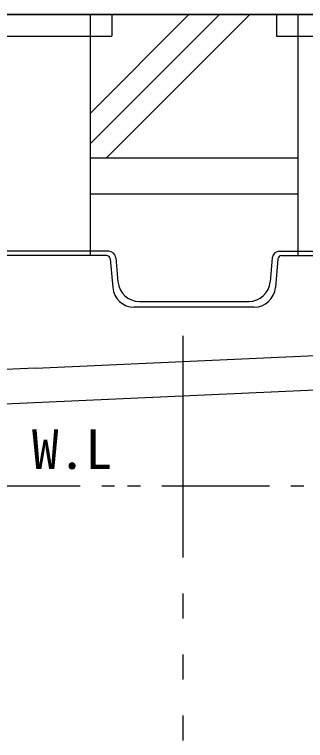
# Model space of a CAD drawing. Units: millimetres, scale not verified. Extents: x -9125 to 8193, y -6841 to 5236.
# Drawn here: x -4300 to -3894, y -3073 to -2061 of the extents above; entities that cross this region are included whole.
import ezdxf
from ezdxf.enums import TextEntityAlignment as Align

# ---------------------------------------------------------------- set-up
doc = ezdxf.new("R2010")
doc.units = ezdxf.units.MM
doc.header["$LTSCALE"] = 30
doc.linetypes.add('DOUBLE_CHAIN1', pattern=[8.8, 5, -1, 0.6, -0.6, 0.6, -1])
for name, color, linetype, lineweight in [('0-1_KIKI', 3, 'Continuous', 25), ('0-2_SEISAKU', 2, 'Continuous', 25), ('0-3_A-PIPE', 3, 'Continuous', 25)]:
    doc.layers.add(name, color=color, linetype=linetype, lineweight=lineweight)
doc.layers.add('0-5_MOJI', color=4, linetype='Continuous')
doc.styles.add('MS Gothic', font='')
doc.styles.get('MS Gothic').set_extended_font_data('MS Gothic')

msp = doc.modelspace()

# ---------------------------------------------------------------- linework, layer by layer
at = {"layer": '0-1_KIKI'}
for p, q in [((-4168.61, -2390.72), (-4820.29, -2390.72)), ((-4171.54, -2396.72), (-4817.36, -2396.72)), ((-4194.45, -2390.72), (-4194.45, -2396.72)), ((-3930.28, -2390.72), (-3278.61, -2390.72)), ((-3927.36, -2396.72), (-3281.53, -2396.72)), ((-3904.45, -2390.72), (-3904.45, -2396.72)), ((-4166.55, -2401.29), (-4163.05, -2441.34)), ((-4158.65, -2399.85), (-4155.72, -2433.34)), ((-3940.25, -2399.85), (-3943.18, -2433.34)), ((-3932.34, -2401.29), (-3935.84, -2441.34)), ((-3965.73, -2468.72), (-4133.16, -2468.72)), ((-4125.83, -2460.72), (-3973.06, -2460.72)), ((-4064.45, -2817.73), (-4064.45, -2508.73)), ((-4270.75, -2553.52), (-3762.8, -2530.71)), ((-4270.75, -2553.52), (-4329.21, -2556.15)), ((-4367.26, -2605.91), (-3760.64, -2578.66)), ((-4064.45, -2902.73), (-4064.45, -2867.73)), ((-4064.45, -2987.73), (-4064.45, -2952.73)), ((-4064.45, -3072.73), (-4064.45, -3037.73))]:
    msp.add_line(p, q, dxfattribs=at)
at = {"layer": '0-1_KIKI', "linetype": 'DOUBLE_CHAIN1'}
msp.add_line((-4886.32, -2717.72), (-3172.58, -2717.72), dxfattribs=at)
at = {"layer": '0-1_KIKI'}
for centre, radius, start, end in [((-4171.54, -2401.72), 5, 5, 90), ((-4168.61, -2400.72), 10, 5, 90), ((-3930.28, -2400.72), 10, 90, 175), ((-3927.36, -2401.72), 5, 90, 175), ((-4125.83, -2430.72), 30, 185, 270), ((-3973.06, -2430.72), 30, 270, 355), ((-4133.16, -2438.72), 30, 185, 270), ((-3965.73, -2438.72), 30, 270, 355)]:
    msp.add_arc(centre, radius, start, end, dxfattribs=at)
at = {"layer": '0-2_SEISAKU'}
for p, q in [((-2581.88, -2060.72), (-6077.98, -2060.72)), ((-4974.45, -2060.72), (-3149.45, -2060.72)), ((-4164.45, -2060.72), (-4824.45, -2060.72)), ((-4194.45, -2241.04), (-4014.13, -2060.72)), ((-4194.45, -2198.61), (-4056.56, -2060.72)), ((-4171.71, -2260.72), (-3971.71, -2060.72)), ((-3274.45, -2060.72), (-3934.45, -2060.72)), ((-4824.45, -2090.72), (-4164.45, -2090.72)), ((-3934.45, -2090.72), (-3274.45, -2090.72)), ((-4194.45, -2260.72), (-3904.45, -2260.72)), ((-4194.45, -2310.72), (-3904.45, -2310.72))]:
    msp.add_line(p, q, dxfattribs=at)
at = {"layer": '0-3_A-PIPE', "color": 2}
for p, q in [((-4194.45, -2060.72), (-4194.45, -2390.72)), ((-4164.45, -2060.72), (-4164.45, -2090.72)), ((-3934.45, -2060.72), (-3934.45, -2090.72)), ((-3904.45, -2060.72), (-3904.45, -2390.72))]:
    msp.add_line(p, q, dxfattribs=at)

# ---------------------------------------------------------------- texts
at = {"layer": '0-5_MOJI', "style": 'MS Gothic'}
msp.add_text('W.L', height=54.99, dxfattribs=at).set_placement((-4275.85, -2710.68), align=Align.BOTTOM_LEFT)

doc.saveas('drawing.dxf')
